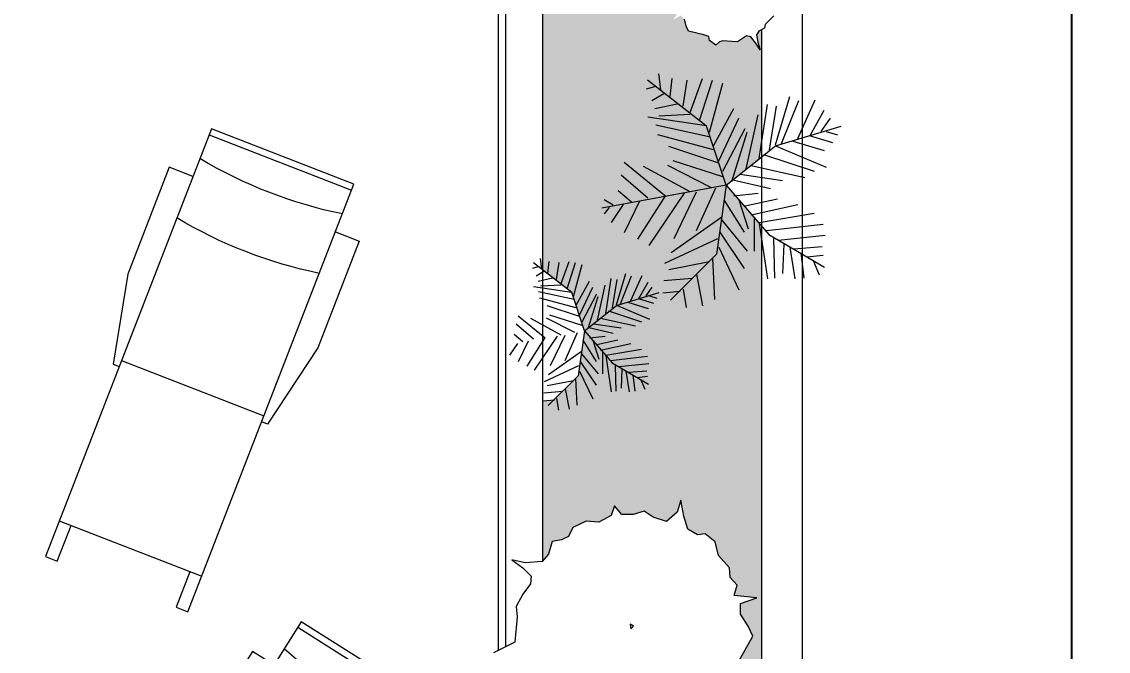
# Model space of a CAD drawing. Header units: millimetres. Extents: x 930 to 6336, y 2219 to 4338.
# Drawn here: x 5448.5 to 5746.8, y 3293.9 to 3466.6 of the extents above; entities that cross this region are included whole.
import ezdxf

# ---------------------------------------------------------------- set-up
doc = ezdxf.new("R2010")
doc.units = ezdxf.units.MM
for name, color, linetype, lineweight in [('arredi', 5, 'Continuous', 18), ('piante', 102, 'Continuous', 18), ('QUOTE', 3, 'Continuous', 9), ('serramenti e scale', 4, 'Continuous', 18)]:
    doc.layers.add(name, color=color, linetype=linetype, lineweight=lineweight)
doc.styles.get("Standard").update_dxf_attribs({"font": 'arial.ttf'})
doc.dimstyles.new('ook', dxfattribs={"dimtxt": 15, "dimasz": 10, "dimexe": 10, "dimexo": 10, "dimgap": 5, "dimtad": 1, "dimtoh": 1, "dimdec": 0, "dimzin": 0, "dimdsep": 46, "dimtxsty": 'Standard', "dimblk": 'OBLIQUE', "dimcen": 0.09, "dimdle": 10, "dimclrt": 3, "dimadec": 0, "dimazin": 0, "dimtfac": 1, "dimtdec": 0, "dimtofl": 0, "dimtmove": 0, "dimatfit": 3, "dimldrblk": 'OBLIQUE', "dimfxl": 1, "dimtfill": 2, "dimtfillclr": 250, "dimtolj": 1, "dimtzin": 0, "dimarcsym": 0})

# ---------------------------------------------------------------- blocks, each defined once
blk = doc.blocks.new('SOL')
for p, q in [((-0.6316, 0.1064), (-0.9872, 0.0302)), ((-0.1744, 0.1064), (-0.6316, 0.1064)), ((-0.1744, 0.0048), (-0.1744, 0.1064)), ((-1.6476, -0.6048), (-1.6476, 0.0048)), ((-0.9872, 0.0302), (-0.9872, 0.0048)), ((-0.9618, -0.6048), (-0.9618, 0.0048)), ((0.0034, -0.6048), (0.0034, 0.0048)), ((-0.9872, -0.6302), (-0.9872, -0.6048)), ((-0.1744, -0.6048), (-0.1744, -0.7064)), ((-0.6316, -0.7064), (-0.9872, -0.6302)), ((-0.1744, -0.7064), (-0.6316, -0.7064))]:
    blk.add_line(p, q)
blk.add_lwpolyline([(-1.6476, -0.046), (-1.8, -0.046), (-1.8, 0.0048), (0.0288, 0.0048), (0.0288, -0.6048), (-1.8, -0.6048), (-1.8, -0.554), (-1.6476, -0.554)])
for centre in [(1.4512, -0.3), (1.7052, -0.3)]:
    blk.add_arc(centre, 1.829, 170.4069, 189.5931)
blk = doc.blocks.new('_Oblique')
at = {"color": 0, "linetype": 'ByBlock', "lineweight": -2}
blk.add_line((-0.5, -0.5), (0.5, 0.5), dxfattribs=at)
blk = doc.blocks.new('*D60')
at = {"layer": 'Defpoints', "color": 0, "transparency": 16777216}
for p in [(5662.93, 3591.3), (5736.82, 3591.3), (5662.69, 2891.58)]:
    blk.add_point(p, dxfattribs=at)
at = {"layer": 'QUOTE', "color": 0, "lineweight": -2, "transparency": 16777216}
for p, q in [((5736.82, 2881.58), (5736.82, 3601.3)), ((5672.93, 3591.3), (5746.82, 3591.3)), ((5672.69, 2891.58), (5746.82, 2891.58))]:
    blk.add_line(p, q, dxfattribs=at)
at = {"layer": 'QUOTE', "color": 0, "lineweight": -2, "transparency": 16777216, "xscale": 10, "yscale": 10, "zscale": 10}
for p, rotation in [((5736.82, 3591.3), 90), ((5736.82, 2891.58), 270)]:
    blk.add_blockref('_Oblique', p, dxfattribs=dict(at, rotation=rotation))
at = {"layer": 'QUOTE', "color": 3, "transparency": 16777216, "insert": (5724.16, 3241.44), "char_height": 15, "attachment_point": 5, "rotation": 90, "bg_fill": 1, "box_fill_scale": 1.1, "bg_fill_color": 250, "bg_fill_transparency": 0}
blk.add_mtext('\\A1;700', dxfattribs=at)

msp = doc.modelspace()

# ---------------------------------------------------------------- hatches: boundary and pattern name
at = {"layer": 'piante'}
h = msp.add_hatch(dxfattribs=at)
h.set_pattern_fill('AR-SAND', color=256, scale=3, angle=90, style=0)
h.set_pattern_definition([(127.5, (-69208.5735, -55951.5872), (-5.7804713, -0.18898007), [0, -4.56, 0, -5.1, 0, -4.875]), (97.5, (-69208.5735, -55951.587), (-8.4664382, 5.3093301), [0, -2.46, 0, -4.11, 0, -1.575]), (57.5, (-69208.5735, -55955.277), (-0.01697716, 9.34242559), [0, -1.5, 0, -5.4, 0, -7.05]), (47.5, (-69208.5735, -55955.277), (-2.6330267, 9.0183798), [0, -0.75, 0, -3.54, 0, -4.05])])
h.paths.add_polyline_path([(5615.34, 3488.82), (5614.23, 3491.55), (5613.23, 3495.41), (5611.08, 3497.35), (5606.87, 3495.13), (5610.63, 3500.08), (5608.98, 3500.89), (5608.77, 3499.73), (5606.32, 3498.46), (5605.23, 3496.8), (5605.86, 3493.58), (5606.85, 3490.24), (5605.23, 3492.69), (5605.91, 3506.21), (5600.86, 3525.12), (5596.86, 3522.45), (5591.89, 3519.6), (5591.58, 3494.07), (5591.58, 3398.43), (5599.43, 3392.32), (5599.49, 3392.31), (5603.01, 3381.74), (5604.05, 3382.57), (5604.1, 3382.73), (5604.22, 3382.7), (5603.01, 3381.74), (5608.8, 3375.06), (5608.88, 3375.08), (5608.9, 3374.94), (5603.01, 3381.74), (5601.26, 3369.45), (5594.58, 3362.77), (5591.58, 3362.49), (5591.58, 3318.74), (5593.16, 3320.49), (5594.14, 3323.96), (5596.71, 3324.41), (5598.66, 3325.37), (5599.82, 3327.84), (5603.5, 3329.52), (5606.98, 3329.3), (5610.37, 3331.13), (5611.23, 3333.76), (5613.23, 3331.42), (5616.42, 3331.36), (5619.43, 3332.29), (5621.84, 3330.65), (5625.49, 3329.43), (5628.48, 3332.01), (5629.5, 3335.29), (5630.27, 3330.88), (5631.41, 3327.36), (5634.07, 3325.76), (5636.13, 3326.12), (5638.9, 3323.91), (5639.82, 3320.15), (5642.79, 3316.75), (5642.99, 3314.1), (5644.95, 3311.96), (5644.12, 3309.13), (5650.31, 3308.55), (5645.82, 3306.95), (5645.8, 3304.05), (5647.97, 3300.71), (5649.23, 3298.04), (5644.99, 3290.48), (5643.86, 3287.81), (5645.24, 3285.99), (5645.16, 3285.39), (5646.23, 3286.31), (5646.73, 3287.95), (5647.12, 3285.75), (5647.69, 3283.99), (5649.02, 3283.19), (5650.05, 3283.36), (5651.43, 3282.26), (5651.58, 3281.67), (5651.58, 3407.34), (5651.01, 3411.24), (5641.95, 3421.69), (5636.55, 3437.89), (5636.44, 3437.98), (5636.53, 3437.97), (5641.95, 3421.69), (5643.55, 3422.97), (5643.63, 3423.22), (5643.81, 3423.18), (5650.99, 3428.92), (5651.58, 3432.84), (5651.58, 3464.36), (5650.92, 3464.02), (5650.24, 3462.98), (5650.63, 3460.97), (5651.25, 3458.88), (5650.24, 3460.41), (5648.69, 3462.43), (5647.51, 3462.68), (5645.01, 3461.01), (5643.46, 3461.1), (5640.96, 3461.35), (5640.05, 3461.04), (5639.07, 3460.16), (5637.32, 3461.38), (5637.11, 3462.5), (5635.74, 3462.99), (5631.53, 3463.98), (5630.97, 3465.35), (5630.47, 3467.28), (5629.39, 3468.25), (5627.29, 3467.14), (5629.17, 3469.61), (5627.84, 3470.26), (5627.72, 3471.7), (5626.81, 3472.67), (5626.56, 3474.92), (5625.48, 3476.53), (5625.61, 3478.3), (5626.43, 3478.93), (5626.74, 3480.46), (5625.83, 3482.07), (5624.47, 3483.84), (5626.02, 3483.11), (5627.42, 3483.27), (5626.93, 3483.61), (5626.51, 3485.86), (5623.78, 3486.84)])
h.paths.add_polyline_path([(5617.89, 3390.59), (5617.93, 3390.57), (5617.95, 3390.6)], flags=16)
h.paths.add_polyline_path([(5591.58, 3578.8), (5591.58, 3544), (5592.38, 3516.95), (5594.49, 3516.93), (5597.27, 3503.91), (5598.73, 3521.05), (5598.36, 3505.55), (5598.5, 3530.09), (5605.78, 3521.77), (5610.24, 3533.93), (5611.61, 3534.73), (5607.2, 3539.4), (5611.63, 3536.03), (5614.35, 3537.09), (5615.08, 3537.91), (5614.7, 3540.96), (5617.23, 3539.83), (5620.87, 3541.09), (5623.06, 3543.8), (5626.78, 3545.38), (5629.38, 3544.56), (5631.41, 3545.35), (5633.48, 3546.94), (5636.7, 3545.32), (5639.35, 3545.3), (5642.82, 3548.49), (5644.64, 3551.68), (5644.19, 3548), (5644.35, 3544.79), (5646.01, 3543.49), (5649.56, 3543.15), (5651.58, 3542.62), (5651.58, 3578.8)])

# ---------------------------------------------------------------- linework, layer by layer
for p, q in [((5623.98, 3447.97), (5623.42, 3452.31)), ((5623.98, 3447.97), (5623.42, 3452.31)), ((5620.08, 3448.18), (5622.31, 3448.84)), ((5620.08, 3448.18), (5622.31, 3448.84)), ((5636.55, 3437.89), (5620.35, 3450.49)), ((5636.55, 3437.89), (5620.35, 3450.49)), ((5626.49, 3446.01), (5627.04, 3451.01)), ((5626.49, 3446.01), (5627.04, 3451.01)), ((5630.11, 3443.4), (5631.22, 3450.57)), ((5630.11, 3443.4), (5631.22, 3450.57)), ((5632.06, 3441.66), (5635.4, 3451.01)), ((5632.06, 3441.66), (5635.4, 3451.01)), ((5634.57, 3439.49), (5638.19, 3450.57)), ((5634.57, 3439.49), (5638.19, 3450.57)), ((5637.35, 3436.23), (5640.98, 3449.71)), ((5637.35, 3436.23), (5640.98, 3449.71)), ((5621.47, 3444.92), (5624.81, 3446.88)), ((5621.47, 3444.92), (5624.81, 3446.88)), ((5655.47, 3432.75), (5659.37, 3446.01)), ((5655.47, 3432.75), (5659.37, 3446.01)), ((5622.31, 3442.75), (5628.44, 3444.05)), ((5622.31, 3442.75), (5628.44, 3444.05)), ((5638.47, 3432.53), (5644.04, 3442.75)), ((5638.47, 3432.53), (5644.04, 3442.75)), ((5651.01, 3429.06), (5653.24, 3443.84)), ((5651.01, 3429.06), (5653.24, 3443.84)), ((5653.79, 3431.45), (5655.74, 3443.4)), ((5653.79, 3431.45), (5655.74, 3443.4)), ((5657.14, 3433.19), (5661.88, 3444.92)), ((5657.14, 3433.19), (5661.88, 3444.92)), ((5661.6, 3434.49), (5666.33, 3445.14)), ((5661.6, 3434.49), (5666.33, 3445.14)), ((5636.52, 3437.97), (5620.36, 3440.36)), ((5636.52, 3437.97), (5620.36, 3440.36)), ((5623.42, 3440.79), (5632.06, 3441.23)), ((5623.42, 3440.79), (5632.06, 3441.23)), ((5639.86, 3428.4), (5645.43, 3440.14)), ((5639.86, 3428.4), (5645.43, 3440.14)), ((5647.39, 3426.23), (5650.73, 3441.01)), ((5647.39, 3426.23), (5650.73, 3441.01)), ((5664.94, 3435.36), (5668.84, 3442.32)), ((5664.94, 3435.36), (5668.84, 3442.32)), ((5668.01, 3436.45), (5670.51, 3440.14)), ((5668.01, 3436.45), (5670.51, 3440.14)), ((5637.63, 3434.93), (5622.59, 3438.19)), ((5637.63, 3434.93), (5622.59, 3438.19)), ((5641.95, 3421.69), (5636.55, 3437.89)), ((5641.95, 3421.69), (5636.55, 3437.89)), ((5640.98, 3425.58), (5647.11, 3437.32)), ((5640.98, 3425.58), (5647.11, 3437.32)), ((5655.45, 3432.49), (5673.45, 3437.89)), ((5655.45, 3432.49), (5673.45, 3437.89)), ((5638.47, 3431.45), (5623.14, 3435.58)), ((5638.47, 3431.45), (5623.14, 3435.58)), ((5643.48, 3422.75), (5647.66, 3436.23)), ((5643.48, 3422.75), (5647.66, 3436.23)), ((5660.2, 3433.84), (5668.84, 3431.23)), ((5660.2, 3433.84), (5668.84, 3431.23)), ((5664.66, 3435.36), (5671.07, 3433.4)), ((5664.66, 3435.36), (5671.07, 3433.4)), ((5669.4, 3436.45), (5672.46, 3435.58)), ((5669.4, 3436.45), (5672.46, 3435.58)), ((5639.86, 3427.75), (5626.21, 3432.32)), ((5639.86, 3427.75), (5626.21, 3432.32)), ((5641.95, 3421.69), (5655.45, 3432.49)), ((5641.95, 3421.69), (5655.45, 3432.49)), ((5655.47, 3432.53), (5669.4, 3426.67)), ((5655.47, 3432.53), (5669.4, 3426.67)), ((5625.37, 3418.62), (5613.95, 3427.97)), ((5625.37, 3418.62), (5613.95, 3427.97)), ((5640.98, 3424.06), (5627.32, 3428.4)), ((5640.98, 3424.06), (5627.32, 3428.4)), ((5652.12, 3430.14), (5666.05, 3425.58)), ((5652.12, 3430.14), (5666.05, 3425.58)), ((5632.06, 3419.93), (5619.24, 3426.88)), ((5632.06, 3419.93), (5619.24, 3426.88)), ((5637.91, 3421.02), (5625.93, 3427.1)), ((5637.91, 3421.02), (5625.93, 3427.1)), ((5645.71, 3424.71), (5657.42, 3422.97)), ((5645.71, 3424.71), (5657.42, 3422.97)), ((5648.78, 3427.1), (5663.55, 3423.84)), ((5648.78, 3427.1), (5663.55, 3423.84)), ((5641.95, 3421.69), (5607.75, 3415.39)), ((5641.95, 3421.69), (5607.75, 3415.39)), ((5620.36, 3418.19), (5613.11, 3424.49)), ((5620.36, 3418.19), (5613.11, 3424.49)), ((5641.95, 3421.69), (5639.25, 3402.79)), ((5641.95, 3421.69), (5639.25, 3402.79)), ((5641.95, 3421.69), (5653.65, 3408.19)), ((5641.95, 3421.69), (5653.65, 3408.19)), ((5643.76, 3423.19), (5654.07, 3420.8)), ((5643.76, 3423.19), (5654.07, 3420.8)), ((5615.9, 3417.1), (5612.28, 3420.15)), ((5615.9, 3417.1), (5612.28, 3420.15)), ((5630.39, 3419.49), (5620.64, 3405.15)), ((5630.39, 3419.49), (5620.64, 3405.15)), ((5627.6, 3407.1), (5633.73, 3419.93)), ((5627.6, 3407.1), (5633.73, 3419.93)), ((5633.73, 3409.28), (5639.03, 3421.02)), ((5633.73, 3409.28), (5639.03, 3421.02)), ((5644.04, 3418.84), (5650.73, 3419.49)), ((5644.04, 3418.84), (5650.73, 3419.49)), ((5610.88, 3416.23), (5608.37, 3417.75)), ((5610.88, 3416.23), (5608.37, 3417.75)), ((5613.67, 3416.45), (5610.32, 3411.45)), ((5613.67, 3416.45), (5610.32, 3411.45)), ((5618.13, 3417.32), (5613.95, 3408.63)), ((5618.13, 3417.32), (5613.95, 3408.63)), ((5625.09, 3418.62), (5617.57, 3406.89)), ((5625.09, 3418.62), (5617.57, 3406.89)), ((5641.25, 3417.75), (5646.83, 3408.84)), ((5641.25, 3417.75), (5646.83, 3408.84)), ((5645.43, 3417.75), (5647.94, 3409.71)), ((5645.43, 3417.75), (5647.94, 3409.71)), ((5647.11, 3416.02), (5656.02, 3417.97)), ((5647.11, 3416.02), (5656.02, 3417.97)), ((5648.78, 3413.62), (5661.6, 3416.45)), ((5648.78, 3413.62), (5661.6, 3416.45)), ((5609.77, 3415.58), (5608.37, 3413.84)), ((5609.77, 3415.58), (5608.37, 3413.84)), ((5640.7, 3412.97), (5626.77, 3403.19)), ((5640.7, 3412.97), (5626.77, 3403.19)), ((5651.01, 3411.45), (5666.05, 3414.06)), ((5651.01, 3411.45), (5666.05, 3414.06)), ((5640.7, 3412.1), (5647.66, 3403.63)), ((5640.7, 3412.1), (5647.66, 3403.63)), ((5649.61, 3412.54), (5649.61, 3403.63)), ((5649.61, 3412.54), (5649.61, 3403.63)), ((5651.01, 3411.23), (5653.24, 3396.02)), ((5651.01, 3411.23), (5653.24, 3396.02)), ((5652.96, 3409.28), (5668.56, 3411.02)), ((5652.96, 3409.28), (5668.56, 3411.02)), ((5625.09, 3400.37), (5639.58, 3407.1)), ((5625.09, 3400.37), (5639.58, 3407.1)), ((5640.14, 3408.84), (5646.83, 3398.85)), ((5640.14, 3408.84), (5646.83, 3398.85)), ((5653.65, 3408.19), (5668.95, 3399.19)), ((5653.65, 3408.19), (5668.95, 3399.19)), ((5654.91, 3407.1), (5655.19, 3396.24)), ((5654.91, 3407.1), (5655.19, 3396.24)), ((5656.3, 3406.67), (5669.12, 3407.97)), ((5656.3, 3406.67), (5669.12, 3407.97)), ((5639.86, 3404.71), (5645.43, 3392.98)), ((5639.86, 3404.71), (5645.43, 3392.98)), ((5657.7, 3405.58), (5657.42, 3397.54)), ((5657.7, 3405.58), (5657.42, 3397.54)), ((5659.37, 3404.71), (5660.76, 3396.02)), ((5659.37, 3404.71), (5660.76, 3396.02)), ((5660.48, 3404.28), (5668.28, 3404.93)), ((5660.48, 3404.28), (5668.28, 3404.93)), ((5591.33, 3398.81), (5590.97, 3401.64)), ((5591.33, 3398.81), (5590.97, 3401.64)), ((5626.21, 3398.63), (5637.35, 3400.8)), ((5626.21, 3398.63), (5637.35, 3400.8)), ((5639.25, 3402.79), (5626.65, 3390.19)), ((5639.25, 3402.79), (5626.65, 3390.19)), ((5638.19, 3401.67), (5638.75, 3390.37)), ((5638.19, 3401.67), (5638.75, 3390.37)), ((5662.43, 3403.19), (5663.27, 3396.24)), ((5662.43, 3403.19), (5663.27, 3396.24)), ((5664.1, 3402.1), (5668.56, 3402.54)), ((5664.1, 3402.1), (5668.56, 3402.54)), ((5665.78, 3401.02), (5667.45, 3397.11)), ((5665.78, 3401.02), (5667.45, 3397.11)), ((5588.8, 3398.96), (5590.25, 3399.38)), ((5588.8, 3398.96), (5590.25, 3399.38)), ((5599.5, 3392.27), (5588.97, 3400.46)), ((5599.5, 3392.27), (5588.97, 3400.46)), ((5589.7, 3396.84), (5591.88, 3398.11)), ((5589.7, 3396.84), (5591.88, 3398.11)), ((5592.96, 3397.54), (5593.32, 3400.79)), ((5592.96, 3397.54), (5593.32, 3400.79)), ((5595.32, 3395.85), (5596.04, 3400.51)), ((5595.32, 3395.85), (5596.04, 3400.51)), ((5596.58, 3394.72), (5598.76, 3400.79)), ((5596.58, 3394.72), (5598.76, 3400.79)), ((5598.21, 3393.3), (5600.57, 3400.51)), ((5598.21, 3393.3), (5600.57, 3400.51)), ((5600.03, 3391.18), (5602.38, 3399.94)), ((5600.03, 3391.18), (5602.38, 3399.94)), ((5590.25, 3395.42), (5594.23, 3396.27)), ((5590.25, 3395.42), (5594.23, 3396.27)), ((5600.75, 3388.78), (5604.37, 3395.42)), ((5600.75, 3388.78), (5604.37, 3395.42)), ((5608.9, 3386.52), (5610.35, 3396.13)), ((5608.9, 3386.52), (5610.35, 3396.13)), ((5610.71, 3388.08), (5611.98, 3395.85)), ((5610.71, 3388.08), (5611.98, 3395.85)), ((5611.8, 3388.92), (5614.33, 3397.54)), ((5611.8, 3388.92), (5614.33, 3397.54)), ((5612.89, 3389.21), (5615.96, 3396.84)), ((5612.89, 3389.21), (5615.96, 3396.84)), ((5615.78, 3390.05), (5618.86, 3396.98)), ((5615.78, 3390.05), (5618.86, 3396.98)), ((5617.96, 3390.62), (5620.49, 3395.14)), ((5617.96, 3390.62), (5620.49, 3395.14)), ((5624.81, 3395.58), (5632.62, 3396.24)), ((5624.81, 3395.58), (5632.62, 3396.24)), ((5633.73, 3397.32), (5635.4, 3388.63)), ((5633.73, 3397.32), (5635.4, 3388.63)), ((5599.48, 3392.32), (5588.98, 3393.87)), ((5599.48, 3392.32), (5588.98, 3393.87)), ((5600.21, 3390.34), (5590.43, 3392.46)), ((5600.21, 3390.34), (5590.43, 3392.46)), ((5590.97, 3394.15), (5596.58, 3394.43)), ((5590.97, 3394.15), (5596.58, 3394.43)), ((5603.01, 3381.74), (5599.5, 3392.27)), ((5603.01, 3381.74), (5599.5, 3392.27)), ((5601.66, 3386.1), (5605.28, 3393.73)), ((5601.66, 3386.1), (5605.28, 3393.73)), ((5602.38, 3384.26), (5606.37, 3391.89)), ((5602.38, 3384.26), (5606.37, 3391.89)), ((5606.55, 3384.69), (5608.72, 3394.29)), ((5606.55, 3384.69), (5608.72, 3394.29)), ((5611.79, 3388.76), (5623.49, 3392.27)), ((5611.79, 3388.76), (5623.49, 3392.27)), ((5619.95, 3391.33), (5621.58, 3393.73)), ((5619.95, 3391.33), (5621.58, 3393.73)), ((5629.27, 3392.54), (5624.54, 3392.11)), ((5629.27, 3392.54), (5624.54, 3392.11)), ((5630.11, 3393.19), (5630.95, 3388.19)), ((5630.11, 3393.19), (5630.95, 3388.19)), ((5600.75, 3388.08), (5590.79, 3390.76)), ((5600.75, 3388.08), (5590.79, 3390.76)), ((5604.01, 3382.43), (5606.73, 3391.18)), ((5604.01, 3382.43), (5606.73, 3391.18)), ((5614.88, 3389.63), (5620.49, 3387.94)), ((5614.88, 3389.63), (5620.49, 3387.94)), ((5617.78, 3390.62), (5621.94, 3389.35)), ((5617.78, 3390.62), (5621.94, 3389.35)), ((5620.85, 3391.33), (5622.85, 3390.76)), ((5620.85, 3391.33), (5622.85, 3390.76)), ((5601.66, 3385.67), (5592.78, 3388.64)), ((5601.66, 3385.67), (5592.78, 3388.64)), ((5602.38, 3383.27), (5593.51, 3386.1)), ((5602.38, 3383.27), (5593.51, 3386.1)), ((5603.01, 3381.74), (5611.79, 3388.76)), ((5603.01, 3381.74), (5611.79, 3388.76)), ((5609.63, 3387.23), (5618.68, 3384.26)), ((5609.63, 3387.23), (5618.68, 3384.26)), ((5611.8, 3388.78), (5620.85, 3384.97)), ((5611.8, 3388.78), (5620.85, 3384.97)), ((5588.98, 3379.46), (5584.27, 3383.56)), ((5588.98, 3379.46), (5584.27, 3383.56)), ((5592.24, 3379.74), (5584.81, 3385.82)), ((5592.24, 3379.74), (5584.81, 3385.82)), ((5596.58, 3380.59), (5588.25, 3385.11)), ((5596.58, 3380.59), (5588.25, 3385.11)), ((5600.39, 3381.3), (5592.6, 3385.25)), ((5600.39, 3381.3), (5592.6, 3385.25)), ((5605.46, 3383.7), (5613.07, 3382.57)), ((5605.46, 3383.7), (5613.07, 3382.57)), ((5607.45, 3385.25), (5617.05, 3383.13)), ((5607.45, 3385.25), (5617.05, 3383.13)), ((5586.08, 3378.75), (5583.72, 3380.73)), ((5586.08, 3378.75), (5583.72, 3380.73)), ((5595.5, 3380.31), (5589.16, 3370.98)), ((5595.5, 3380.31), (5589.16, 3370.98)), ((5593.69, 3372.25), (5597.67, 3380.59)), ((5593.69, 3372.25), (5597.67, 3380.59)), ((5597.67, 3373.67), (5601.11, 3381.3)), ((5597.67, 3373.67), (5601.11, 3381.3)), ((5603.01, 3381.74), (5601.26, 3369.45)), ((5603.01, 3381.74), (5601.26, 3369.45)), ((5603.01, 3381.74), (5610.62, 3372.96)), ((5603.01, 3381.74), (5610.62, 3372.96)), ((5604.19, 3382.71), (5610.89, 3381.15)), ((5604.19, 3382.71), (5610.89, 3381.15)), ((5604.37, 3379.88), (5608.72, 3380.31)), ((5604.37, 3379.88), (5608.72, 3380.31)), ((5584.63, 3378.33), (5582.46, 3375.08)), ((5584.63, 3378.33), (5582.46, 3375.08)), ((5587.53, 3378.89), (5584.81, 3373.24)), ((5587.53, 3378.89), (5584.81, 3373.24)), ((5592.06, 3379.74), (5587.17, 3372.11)), ((5592.06, 3379.74), (5587.17, 3372.11)), ((5602.56, 3379.18), (5606.18, 3373.38)), ((5602.56, 3379.18), (5606.18, 3373.38)), ((5605.28, 3379.18), (5606.91, 3373.95)), ((5605.28, 3379.18), (5606.91, 3373.95)), ((5606.37, 3378.05), (5612.16, 3379.32)), ((5606.37, 3378.05), (5612.16, 3379.32)), ((5607.45, 3376.49), (5615.78, 3378.33)), ((5607.45, 3376.49), (5615.78, 3378.33)), ((5602.2, 3376.07), (5593.14, 3369.71)), ((5602.2, 3376.07), (5593.14, 3369.71)), ((5602.2, 3375.5), (5606.73, 3369.99)), ((5602.2, 3375.5), (5606.73, 3369.99)), ((5608, 3375.79), (5608, 3369.99)), ((5608, 3375.79), (5608, 3369.99)), ((5608.9, 3375.08), (5618.68, 3376.77)), ((5608.9, 3375.08), (5618.68, 3376.77)), ((5608.9, 3374.94), (5610.35, 3365.05)), ((5608.9, 3374.94), (5610.35, 3365.05)), ((5610.17, 3373.67), (5620.31, 3374.8)), ((5610.17, 3373.67), (5620.31, 3374.8)), ((5592.06, 3367.87), (5601.47, 3372.25)), ((5592.06, 3367.87), (5601.47, 3372.25)), ((5601.84, 3373.38), (5606.18, 3366.88)), ((5601.84, 3373.38), (5606.18, 3366.88)), ((5610.62, 3372.96), (5620.56, 3367.11)), ((5610.62, 3372.96), (5620.56, 3367.11)), ((5611.44, 3372.25), (5611.62, 3365.19)), ((5611.44, 3372.25), (5611.62, 3365.19)), ((5612.34, 3371.97), (5620.67, 3372.82)), ((5612.34, 3371.97), (5620.67, 3372.82)), ((5613.25, 3371.26), (5613.07, 3366.04)), ((5613.25, 3371.26), (5613.07, 3366.04)), ((5592.78, 3366.74), (5600.03, 3368.16)), ((5592.78, 3366.74), (5600.03, 3368.16)), ((5601.26, 3369.45), (5593.07, 3361.26)), ((5601.26, 3369.45), (5593.07, 3361.26)), ((5600.57, 3368.72), (5600.93, 3361.37)), ((5600.57, 3368.72), (5600.93, 3361.37)), ((5601.66, 3370.7), (5605.28, 3363.07)), ((5601.66, 3370.7), (5605.28, 3363.07)), ((5614.33, 3370.7), (5615.24, 3365.05)), ((5614.33, 3370.7), (5615.24, 3365.05)), ((5615.06, 3370.42), (5620.13, 3370.84)), ((5615.06, 3370.42), (5620.13, 3370.84)), ((5616.33, 3369.71), (5616.87, 3365.19)), ((5616.33, 3369.71), (5616.87, 3365.19)), ((5617.41, 3369), (5620.31, 3369.29)), ((5617.41, 3369), (5620.31, 3369.29)), ((5618.5, 3368.3), (5619.59, 3365.75)), ((5618.5, 3368.3), (5619.59, 3365.75)), ((5591.88, 3364.77), (5596.95, 3365.19)), ((5591.88, 3364.77), (5596.95, 3365.19)), ((5597.67, 3365.9), (5598.76, 3360.24)), ((5597.67, 3365.9), (5598.76, 3360.24)), ((5594.77, 3362.79), (5591.69, 3362.51)), ((5594.77, 3362.79), (5591.69, 3362.51)), ((5595.32, 3363.21), (5595.86, 3359.96)), ((5595.32, 3363.21), (5595.86, 3359.96))]:
    msp.add_line(p, q, dxfattribs=at)
for points in [[(5654.97, 3468.16), (5652.63, 3465.85), (5652.45, 3464.81), (5650.92, 3464.02), (5650.24, 3462.98), (5650.63, 3460.97), (5651.25, 3458.88), (5650.24, 3460.41), (5648.69, 3462.43), (5647.51, 3462.68), (5645.01, 3461.01), (5643.46, 3461.1), (5640.96, 3461.35), (5640.05, 3461.04), (5639.07, 3460.16), (5637.32, 3461.38), (5637.11, 3462.5), (5635.74, 3462.99), (5631.53, 3463.98), (5630.97, 3465.35), (5630.47, 3467.28)], [(5644.99, 3290.48), (5649.23, 3298.04), (5647.97, 3300.71), (5645.8, 3304.05), (5645.82, 3306.95), (5650.31, 3308.55), (5644.12, 3309.13), (5644.95, 3311.96), (5642.99, 3314.1), (5642.79, 3316.75), (5639.82, 3320.15), (5638.9, 3323.91), (5636.13, 3326.12), (5634.07, 3325.76), (5631.41, 3327.36), (5630.27, 3330.88), (5629.5, 3335.29), (5628.48, 3332.01), (5625.49, 3329.43), (5621.84, 3330.65), (5619.43, 3332.29), (5616.42, 3331.36), (5613.23, 3331.42), (5611.23, 3333.76), (5610.37, 3331.13), (5606.98, 3329.3), (5603.5, 3329.52), (5599.82, 3327.84), (5598.66, 3325.37), (5596.71, 3324.41), (5594.14, 3323.96), (5593.16, 3320.49), (5591.38, 3318.52), (5586.69, 3318.12), (5583.1, 3318.94), (5586.12, 3316.78), (5588.38, 3314.49), (5588.21, 3312.4), (5586.06, 3309.54), (5584.27, 3306.13), (5584.5, 3303.28), (5583.86, 3296.35), (5578.01, 3293.47)]]:
    msp.add_lwpolyline(points, dxfattribs=at)
msp.add_lwpolyline([(5616.45, 3300.79), (5615.57, 3301.26), (5615.78, 3300.06)], close=True, dxfattribs=at)
at = {"layer": 'serramenti e scale'}
for p, q in [((5591.58, 3318.74), (5591.58, 3519.29)), ((5591.58, 3318.74), (5591.58, 3519.29)), ((5662.76, 3095.87), (5662.9, 3497.18))]:
    msp.add_line(p, q, dxfattribs=at)
at = {"layer": 'serramenti e scale', "linetype": 'ByBlock'}
for p, q in [((5579.31, 3509.34), (5579.31, 3294.12)), ((5581.31, 3509.32), (5581.31, 3295.1))]:
    msp.add_line(p, q, dxfattribs=at)
at = {"layer": 'serramenti e scale'}
for points in [[(5591.58, 3318.74), (5591.58, 3519.29)], [(5591.58, 3318.74), (5591.58, 3519.29)], [(5651.58, 3464.36), (5651.58, 3281.67)], [(5651.58, 3464.36), (5651.58, 3281.67)]]:
    msp.add_lwpolyline(points, dxfattribs=at)

# ---------------------------------------------------------------- block references
at = {"layer": 'arredi'}
for p, xscale, yscale, zscale, rotation in [((5538.67, 3420.25), -68.82389210178923, 68.8238921017892, 68.8238921017892, 248.7735717748078), ((5559.39, 3278.06), -68.82389210178916, 68.82389210178916, 68.82389210178916, 237.7936038915259)]:
    msp.add_blockref('SOL', p, dxfattribs=dict(at, xscale=xscale, yscale=yscale, zscale=zscale, rotation=rotation))

# ---------------------------------------------------------------- dimensions: what is measured, and where the dimension line sits
at = {"layer": 'QUOTE'}
dim = msp.add_linear_dim(base=(5736.82, 3591.3), p1=(5662.69, 2891.58), p2=(5662.93, 3591.3), angle=90, dimstyle='ook', dxfattribs=at)
dim.commit()
dim.dimension.update_dxf_attribs({"geometry": '*D60', "text_midpoint": (5724.16, 3241.44)})

doc.saveas('drawing.dxf')
